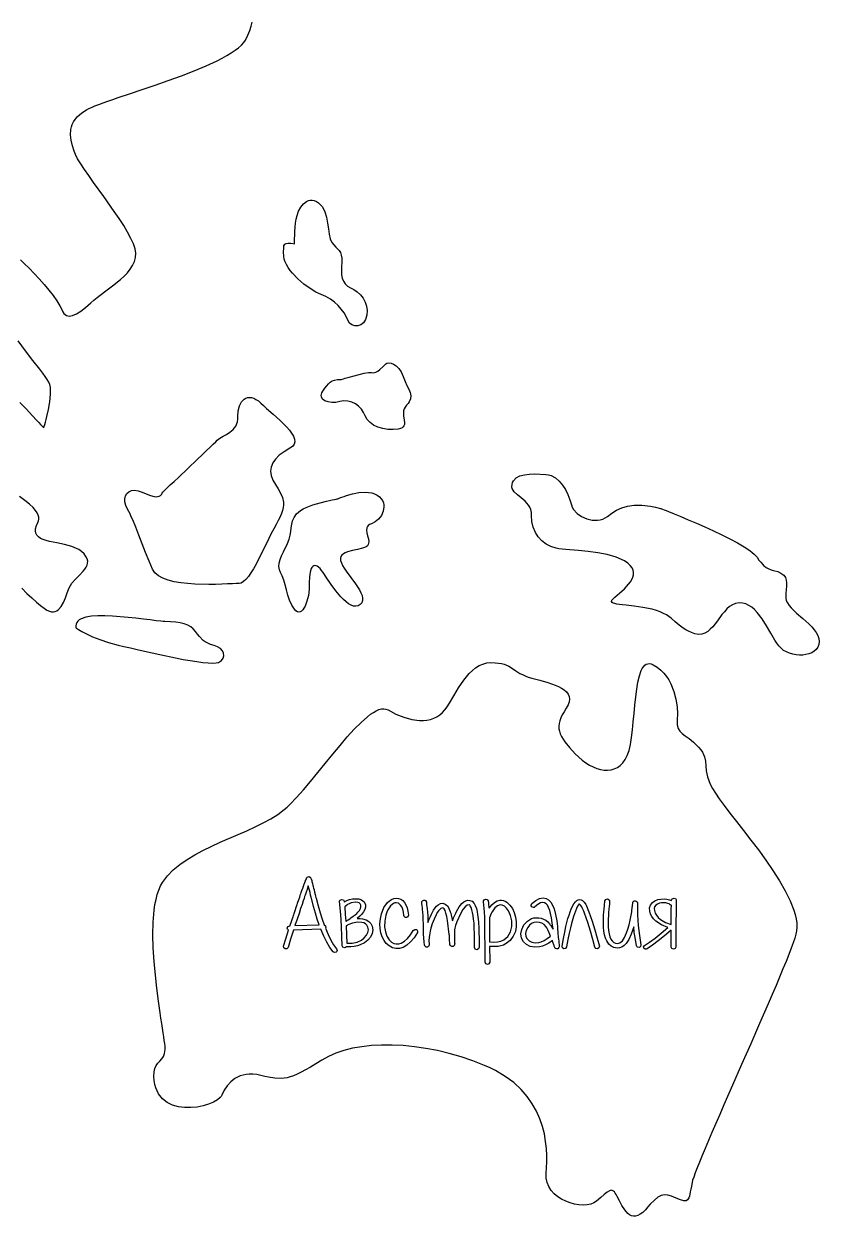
# Model space of a CAD drawing. Header units: millimetres. Extents: x 299 to 601, y 84 to 516.
# Drawn here: x 512.9 to 547.4, y 359.9 to 411.7 of the extents above; entities that cross this region are included whole.
import ezdxf

# ---------------------------------------------------------------- set-up
doc = ezdxf.new("R2010")
doc.units = ezdxf.units.MM
doc.layers.get('0').update_dxf_attribs({"linetype": 'CONTINUOUS', "true_color": 0xffffff})

msp = doc.modelspace()

# ---------------------------------------------------------------- linework, layer by layer
at = {"linetype": 'CONTINUOUS', "true_color": 0xffffff}
for points in [[(512.72, 401.427), (512.902, 401.262), (513.105, 401.067), (513.32, 400.845), (513.54, 400.61), (513.757, 400.365), (513.962, 400.117), (514.15, 399.877), (514.312, 399.647), (514.442, 399.435), (514.535, 399.247), (514.572, 399.167), (514.615, 399.105), (514.72, 399.017), (514.845, 398.987), (514.992, 399.01), (515.162, 399.082), (515.35, 399.202), (515.555, 399.365), (515.78, 399.57), (515.907, 399.682), (516.052, 399.8), (516.38, 400.042), (516.73, 400.3), (517.07, 400.575), (517.227, 400.72), (517.37, 400.87), (517.495, 401.027), (517.597, 401.19), (517.675, 401.36), (517.72, 401.535), (517.732, 401.72), (517.705, 401.91), (517.635, 402.122), (517.525, 402.362), (517.382, 402.632), (517.21, 402.92), (517.015, 403.222), (516.802, 403.537), (516.352, 404.177), (515.905, 404.797), (515.697, 405.09), (515.51, 405.362), (515.345, 405.607), (515.21, 405.825), (515.11, 406.007), (515.052, 406.15), (514.985, 406.392), (514.932, 406.63), (514.905, 406.865), (514.915, 407.095), (514.937, 407.207), (514.975, 407.317), (515.03, 407.427), (515.1, 407.535), (515.192, 407.642), (515.302, 407.747), (515.437, 407.85), (515.595, 407.95), (515.692, 408.002), (515.815, 408.057), (515.96, 408.12), (516.127, 408.185), (516.312, 408.252), (516.515, 408.325), (516.735, 408.402), (516.967, 408.482), (517.47, 408.65), (518.01, 408.832), (518.572, 409.022), (519.147, 409.222), (519.717, 409.43), (520.272, 409.645), (520.795, 409.862), (521.277, 410.085), (521.497, 410.197), (521.7, 410.31), (521.887, 410.422), (522.055, 410.535), (522.202, 410.647), (522.325, 410.757), (522.425, 410.87), (522.5, 410.98), (522.607, 411.192), (522.69, 411.395), (522.75, 411.582), (522.792, 411.757)], [(524.632, 402.122), (524.632, 402.13), (524.632, 402.15), (524.632, 402.23), (524.635, 402.35), (524.642, 402.497), (524.65, 402.667), (524.662, 402.847), (524.68, 403.025), (524.702, 403.195), (524.742, 403.365), (524.81, 403.542), (524.905, 403.715), (525.022, 403.865), (525.16, 403.972), (525.237, 404.007), (525.317, 404.027), (525.402, 404.03), (525.492, 404.012), (525.585, 403.972), (525.68, 403.91), (525.77, 403.827), (525.845, 403.735), (525.955, 403.52), (526.027, 403.28), (526.072, 403.027), (526.105, 402.78), (526.137, 402.55), (526.185, 402.347), (526.257, 402.192), (526.347, 402.077), (526.43, 401.987), (526.575, 401.832), (526.627, 401.747), (526.665, 401.642), (526.685, 401.505), (526.685, 401.327), (526.675, 401.132), (526.672, 400.95), (526.682, 400.785), (526.71, 400.635), (526.757, 400.505), (526.83, 400.39), (526.93, 400.295), (527.065, 400.22), (527.215, 400.142), (527.36, 400.037), (527.495, 399.91), (527.612, 399.765), (527.705, 399.597), (527.767, 399.417), (527.795, 399.225), (527.78, 399.022), (527.72, 398.84), (527.627, 398.702), (527.51, 398.61), (527.38, 398.565), (527.25, 398.562), (527.127, 398.605), (527.022, 398.687), (526.95, 398.815), (526.88, 398.967), (526.785, 399.125), (526.667, 399.285), (526.527, 399.442), (526.37, 399.59), (526.195, 399.722), (526.002, 399.835), (525.797, 399.922), (525.687, 399.967), (525.567, 400.025), (525.307, 400.18), (525.04, 400.377), (524.78, 400.605), (524.547, 400.85), (524.445, 400.975), (524.355, 401.1), (524.28, 401.225), (524.225, 401.347), (524.185, 401.467), (524.17, 401.58), (524.162, 401.777), (524.165, 401.927), (524.177, 402.035), (524.21, 402.107), (524.267, 402.147), (524.352, 402.16), (524.472, 402.15), (524.632, 402.122), (524.632, 402.122), (524.632, 402.122)], [(512.702, 395.237), (512.985, 394.94), (513.232, 394.675), (513.442, 394.455), (513.527, 394.362), (513.602, 394.285), (513.66, 394.222), (513.702, 394.177), (513.73, 394.15), (513.74, 394.14), (513.745, 394.157), (513.76, 394.202), (513.782, 394.277), (513.812, 394.375), (513.845, 394.492), (513.877, 394.627), (513.947, 394.932), (514.005, 395.262), (514.035, 395.59), (514.025, 395.885), (513.997, 396.012), (513.957, 396.122), (513.892, 396.232), (513.802, 396.365), (513.69, 396.515), (513.56, 396.682), (513.262, 397.06), (512.94, 397.472), (512.63, 397.91)], [(526.66, 396.232), (526.672, 396.237), (526.705, 396.247), (526.76, 396.265), (526.83, 396.285), (527.01, 396.34), (527.222, 396.4), (527.447, 396.457), (527.662, 396.505), (527.845, 396.532), (527.917, 396.537), (527.975, 396.532), (528.07, 396.53), (528.165, 396.557), (528.255, 396.602), (528.342, 396.662), (528.492, 396.797), (528.55, 396.862), (528.597, 396.912), (528.652, 396.947), (528.732, 396.96), (528.832, 396.947), (528.942, 396.905), (529.057, 396.83), (529.17, 396.715), (529.272, 396.56), (529.357, 396.36), (529.437, 396.15), (529.52, 395.97), (529.595, 395.807), (529.655, 395.662), (529.685, 395.527), (529.677, 395.395), (529.622, 395.26), (529.572, 395.187), (529.507, 395.115), (529.445, 395.037), (529.402, 394.957), (529.377, 394.877), (529.367, 394.797), (529.372, 394.635), (529.397, 394.482), (529.41, 394.345), (529.407, 394.282), (529.39, 394.225), (529.357, 394.177), (529.307, 394.135), (529.237, 394.102), (529.14, 394.077), (528.915, 394.055), (528.69, 394.062), (528.467, 394.1), (528.26, 394.167), (528.072, 394.255), (527.915, 394.367), (527.79, 394.502), (527.71, 394.652), (527.637, 394.807), (527.54, 394.95), (527.417, 395.075), (527.277, 395.177), (527.12, 395.252), (526.955, 395.297), (526.78, 395.305), (526.602, 395.275), (526.425, 395.24), (526.25, 395.235), (526.092, 395.26), (525.957, 395.31), (525.857, 395.385), (525.802, 395.48), (525.795, 395.535), (525.8, 395.595), (525.825, 395.657), (525.865, 395.725), (525.955, 395.852), (526.035, 395.962), (526.107, 396.052), (526.185, 396.122), (526.27, 396.175), (526.372, 396.21), (526.5, 396.23), (526.66, 396.232), (526.66, 396.232), (526.66, 396.232)], [(518.902, 391.335), (518.927, 391.357), (518.995, 391.422), (519.1, 391.522), (519.237, 391.652), (519.402, 391.807), (519.587, 391.982), (519.995, 392.37), (520.415, 392.767), (520.615, 392.957), (520.8, 393.132), (520.965, 393.29), (521.102, 393.422), (521.21, 393.525), (521.277, 393.592), (521.39, 393.682), (521.527, 393.765), (521.68, 393.85), (521.83, 393.947), (521.97, 394.065), (522.082, 394.212), (522.155, 394.397), (522.175, 394.507), (522.177, 394.63), (522.19, 394.877), (522.242, 395.09), (522.33, 395.262), (522.447, 395.385), (522.52, 395.425), (522.595, 395.45), (522.677, 395.457), (522.767, 395.447), (522.86, 395.417), (522.96, 395.37), (523.062, 395.3), (523.167, 395.207), (523.285, 395.097), (523.417, 394.98), (523.712, 394.722), (524.017, 394.447), (524.16, 394.307), (524.295, 394.167), (524.412, 394.027), (524.51, 393.895), (524.585, 393.765), (524.63, 393.642), (524.642, 393.527), (524.615, 393.422), (524.547, 393.327), (524.435, 393.247), (524.18, 393.097), (523.97, 392.94), (523.805, 392.777), (523.687, 392.607), (523.615, 392.432), (523.592, 392.25), (523.62, 392.06), (523.697, 391.865), (523.807, 391.672), (523.922, 391.487), (524.025, 391.302), (524.107, 391.11), (524.15, 390.902), (524.155, 390.79), (524.145, 390.672), (524.117, 390.545), (524.075, 390.41), (524.012, 390.267), (523.927, 390.112), (523.83, 389.94), (523.73, 389.75), (523.625, 389.542), (523.52, 389.325), (523.3, 388.87), (523.075, 388.422), (522.962, 388.21), (522.852, 388.012), (522.74, 387.835), (522.632, 387.677), (522.525, 387.55), (522.42, 387.452), (522.32, 387.392), (522.222, 387.37), (522.1, 387.367), (521.932, 387.36), (521.72, 387.35), (521.477, 387.34), (521.205, 387.332), (520.915, 387.33), (520.3, 387.342), (519.992, 387.365), (519.692, 387.4), (519.407, 387.45), (519.147, 387.515), (518.915, 387.6), (518.717, 387.707), (518.567, 387.837), (518.465, 387.992), (518.315, 388.345), (518.165, 388.717), (518.017, 389.095), (517.872, 389.467), (517.732, 389.817), (517.602, 390.13), (517.542, 390.27), (517.485, 390.395), (517.432, 390.505), (517.382, 390.597), (517.305, 390.757), (517.267, 390.912), (517.262, 391.052), (517.29, 391.175), (517.347, 391.277), (517.435, 391.357), (517.547, 391.407), (517.682, 391.425), (517.84, 391.4), (518.012, 391.342), (518.19, 391.267), (518.37, 391.197), (518.537, 391.15), (518.615, 391.14), (518.687, 391.145), (518.755, 391.162), (518.812, 391.2), (518.862, 391.255), (518.902, 391.335), (518.902, 391.335), (518.902, 391.335)], [(540.54, 390.632), (540.55, 390.627), (540.582, 390.617), (540.632, 390.597), (540.702, 390.57), (540.787, 390.535), (540.887, 390.495), (541.13, 390.397), (541.42, 390.28), (541.745, 390.142), (542.097, 389.992), (542.465, 389.83), (542.837, 389.66), (543.205, 389.485), (543.557, 389.31), (543.885, 389.132), (544.177, 388.962), (544.422, 388.8), (544.525, 388.722), (544.612, 388.647), (544.682, 388.577), (544.735, 388.51), (544.817, 388.39), (544.895, 388.292), (544.967, 388.21), (545.035, 388.142), (545.162, 388.05), (545.28, 387.992), (545.392, 387.957), (545.51, 387.927), (545.635, 387.887), (545.772, 387.82), (545.892, 387.73), (545.967, 387.63), (546.005, 387.52), (546.015, 387.397), (546.007, 387.26), (545.992, 387.105), (545.98, 386.93), (545.98, 386.735), (546, 386.63), (546.05, 386.525), (546.125, 386.417), (546.22, 386.307), (546.332, 386.195), (546.455, 386.082), (546.722, 385.85), (546.987, 385.612), (547.11, 385.49), (547.217, 385.365), (547.307, 385.237), (547.377, 385.11), (547.42, 384.977), (547.432, 384.845), (547.415, 384.717), (547.37, 384.607), (547.302, 384.51), (547.215, 384.43), (547.107, 384.365), (546.99, 384.315), (546.86, 384.28), (546.72, 384.26), (546.577, 384.255), (546.43, 384.267), (546.285, 384.295), (546.145, 384.337), (546.01, 384.395), (545.887, 384.467), (545.775, 384.555), (545.68, 384.66), (545.592, 384.78), (545.507, 384.915), (545.332, 385.212), (545.147, 385.527), (544.952, 385.835), (544.74, 386.115), (544.625, 386.235), (544.505, 386.34), (544.377, 386.422), (544.242, 386.485), (544.1, 386.52), (543.95, 386.527), (543.802, 386.502), (543.665, 386.447), (543.54, 386.365), (543.425, 386.265), (543.315, 386.147), (543.21, 386.017), (543.01, 385.747), (542.807, 385.49), (542.702, 385.38), (542.59, 385.285), (542.467, 385.215), (542.337, 385.172), (542.195, 385.162), (542.037, 385.19), (541.885, 385.24), (541.75, 385.297), (541.632, 385.36), (541.53, 385.425), (541.347, 385.565), (541.182, 385.712), (541.007, 385.862), (540.907, 385.935), (540.797, 386.005), (540.67, 386.072), (540.525, 386.137), (540.36, 386.197), (540.17, 386.252), (539.767, 386.335), (539.387, 386.39), (539.042, 386.425), (538.892, 386.44), (538.757, 386.455), (538.642, 386.472), (538.547, 386.495), (538.477, 386.52), (538.432, 386.552), (538.415, 386.595), (538.43, 386.645), (538.475, 386.707), (538.557, 386.782), (538.762, 386.955), (538.97, 387.14), (539.152, 387.337), (539.23, 387.437), (539.292, 387.54), (539.337, 387.642), (539.365, 387.747), (539.37, 387.85), (539.35, 387.952), (539.302, 388.055), (539.225, 388.155), (539.115, 388.252), (538.97, 388.35), (538.617, 388.512), (538.225, 388.63), (537.81, 388.71), (537.39, 388.765), (536.98, 388.8), (536.602, 388.83), (536.427, 388.842), (536.267, 388.86), (536.125, 388.88), (535.997, 388.902), (535.772, 388.972), (535.565, 389.08), (535.382, 389.22), (535.225, 389.392), (535.1, 389.592), (535.005, 389.817), (534.95, 390.065), (534.937, 390.332), (534.93, 390.462), (534.902, 390.58), (534.86, 390.687), (534.8, 390.78), (534.652, 390.945), (534.485, 391.087), (534.32, 391.217), (534.182, 391.35), (534.132, 391.42), (534.095, 391.495), (534.08, 391.577), (534.085, 391.667), (534.11, 391.757), (534.15, 391.835), (534.267, 391.957), (534.427, 392.042), (534.622, 392.095), (534.845, 392.122), (535.08, 392.13), (535.56, 392.107), (535.672, 392.09), (535.78, 392.06), (535.972, 391.962), (536.14, 391.822), (536.285, 391.647), (536.41, 391.45), (536.512, 391.235), (536.597, 391.012), (536.665, 390.792), (536.705, 390.687), (536.76, 390.59), (536.91, 390.415), (537.105, 390.275), (537.33, 390.175), (537.567, 390.122), (537.807, 390.117), (537.922, 390.137), (538.032, 390.17), (538.137, 390.22), (538.232, 390.285), (538.42, 390.427), (538.625, 390.552), (538.852, 390.657), (539.11, 390.735), (539.4, 390.777), (539.732, 390.78), (540.11, 390.732), (540.317, 390.69), (540.54, 390.632), (540.54, 390.632), (540.54, 390.632)], [(512.78, 387.162), (513.005, 386.942), (513.22, 386.742), (513.42, 386.565), (513.6, 386.415), (513.752, 386.297), (513.877, 386.217), (513.98, 386.167), (514.075, 386.142), (514.162, 386.14), (514.24, 386.155), (514.312, 386.187), (514.377, 386.235), (514.492, 386.372), (514.59, 386.55), (514.677, 386.755), (514.76, 386.972), (514.845, 387.185), (514.895, 387.285), (514.96, 387.382), (515.117, 387.565), (515.29, 387.737), (515.452, 387.905), (515.522, 387.99), (515.58, 388.075), (515.622, 388.162), (515.645, 388.255), (515.647, 388.347), (515.625, 388.447), (515.572, 388.55), (515.49, 388.66), (515.38, 388.762), (515.255, 388.85), (514.962, 388.98), (514.637, 389.067), (514.302, 389.137), (513.987, 389.2), (513.845, 389.237), (513.715, 389.28), (513.6, 389.332), (513.507, 389.395), (513.437, 389.47), (513.392, 389.56), (513.375, 389.655), (513.375, 389.74), (513.417, 389.89), (513.48, 390.027), (513.505, 390.1), (513.52, 390.172), (513.52, 390.252), (513.5, 390.34), (513.455, 390.437), (513.38, 390.547), (513.27, 390.672), (513.117, 390.812), (512.922, 390.97), (512.677, 391.15)], [(526.5, 391.045), (526.512, 391.05), (526.55, 391.067), (526.61, 391.092), (526.69, 391.122), (526.785, 391.157), (526.895, 391.195), (527.147, 391.265), (527.427, 391.317), (527.715, 391.337), (527.855, 391.33), (527.987, 391.307), (528.112, 391.267), (528.227, 391.207), (528.325, 391.135), (528.402, 391.055), (528.457, 390.97), (528.497, 390.88), (528.517, 390.787), (528.522, 390.695), (528.49, 390.507), (528.41, 390.33), (528.29, 390.172), (528.142, 390.047), (527.975, 389.962), (527.897, 389.93), (527.84, 389.89), (527.8, 389.845), (527.775, 389.795), (527.757, 389.685), (527.775, 389.565), (527.81, 389.435), (527.842, 389.307), (527.857, 389.18), (527.837, 389.062), (527.802, 389.012), (527.747, 388.97), (527.672, 388.935), (527.585, 388.902), (527.375, 388.852), (527.15, 388.805), (526.935, 388.745), (526.84, 388.707), (526.76, 388.662), (526.695, 388.607), (526.65, 388.542), (526.63, 388.465), (526.637, 388.372), (526.67, 388.267), (526.725, 388.155), (526.797, 388.032), (526.885, 387.905), (527.08, 387.637), (527.28, 387.362), (527.455, 387.095), (527.52, 386.97), (527.567, 386.847), (527.592, 386.735), (527.59, 386.63), (527.557, 386.537), (527.49, 386.457), (527.4, 386.402), (527.302, 386.382), (527.202, 386.39), (527.095, 386.427), (526.985, 386.49), (526.875, 386.572), (526.762, 386.672), (526.65, 386.787), (526.427, 387.047), (526.22, 387.327), (526.032, 387.6), (525.877, 387.842), (525.81, 387.94), (525.745, 388.02), (525.682, 388.077), (525.625, 388.12), (525.57, 388.145), (525.52, 388.15), (525.472, 388.14), (525.43, 388.115), (525.392, 388.072), (525.36, 388.017), (525.31, 387.862), (525.282, 387.657), (525.277, 387.402), (525.27, 387.122), (525.235, 386.85), (525.175, 386.597), (525.092, 386.385), (525.045, 386.3), (524.995, 386.227), (524.94, 386.175), (524.882, 386.142), (524.822, 386.13), (524.76, 386.142), (524.697, 386.182), (524.632, 386.25), (524.515, 386.432), (524.422, 386.64), (524.345, 386.862), (524.28, 387.09), (524.222, 387.312), (524.165, 387.52), (524.102, 387.7), (524.032, 387.842), (523.975, 387.967), (523.955, 388.105), (523.97, 388.252), (524.01, 388.407), (524.07, 388.57), (524.15, 388.742), (524.332, 389.11), (524.407, 389.295), (524.452, 389.467), (524.475, 389.632), (524.492, 389.79), (524.515, 389.942), (524.552, 390.095), (524.617, 390.245), (524.725, 390.4), (524.802, 390.475), (524.9, 390.547), (525.017, 390.612), (525.147, 390.675), (525.437, 390.787), (525.742, 390.877), (526.03, 390.95), (526.157, 390.98), (526.27, 391.002), (526.365, 391.02), (526.437, 391.035), (526.485, 391.042), (526.5, 391.045), (526.5, 391.045), (526.5, 391.045)], [(515.135, 385.445), (515.165, 385.425), (515.252, 385.367), (515.397, 385.282), (515.6, 385.177), (515.857, 385.057), (516.175, 384.932), (516.547, 384.81), (516.977, 384.695), (517.222, 384.637), (517.5, 384.572), (517.8, 384.502), (518.117, 384.43), (518.787, 384.28), (519.465, 384.14), (519.79, 384.075), (520.102, 384.02), (520.392, 383.975), (520.657, 383.94), (520.887, 383.917), (521.082, 383.91), (521.232, 383.917), (521.335, 383.945), (521.46, 384.027), (521.535, 384.127), (521.565, 384.235), (521.552, 384.345), (521.5, 384.45), (521.412, 384.547), (521.29, 384.625), (521.14, 384.682), (520.99, 384.727), (520.862, 384.777), (520.755, 384.835), (520.662, 384.9), (520.5, 385.062), (520.42, 385.165), (520.332, 385.282), (520.235, 385.397), (520.122, 385.49), (519.992, 385.565), (519.84, 385.622), (519.667, 385.665), (519.472, 385.695), (519.247, 385.712), (518.995, 385.72), (518.92, 385.722), (518.832, 385.73), (518.617, 385.752), (518.357, 385.785), (518.065, 385.822), (517.745, 385.86), (517.41, 385.9), (516.727, 385.957), (516.397, 385.972), (516.087, 385.97), (515.805, 385.95), (515.56, 385.907), (515.362, 385.837), (515.282, 385.792), (515.217, 385.74), (515.17, 385.68), (515.14, 385.61), (515.127, 385.532), (515.135, 385.445), (515.135, 385.445), (515.135, 385.445)], [(518.532, 366.157), (518.565, 366.307), (518.622, 366.427), (518.7, 366.527), (518.782, 366.62), (518.865, 366.715), (518.937, 366.825), (518.99, 366.957), (519.015, 367.127), (519.015, 367.187), (519.007, 367.275), (518.992, 367.385), (518.975, 367.52), (518.952, 367.675), (518.927, 367.85), (518.897, 368.045), (518.865, 368.255), (518.83, 368.48), (518.795, 368.72), (518.722, 369.232), (518.652, 369.785), (518.587, 370.36), (518.535, 370.947), (518.497, 371.535), (518.482, 372.11), (518.495, 372.662), (518.537, 373.177), (518.57, 373.42), (518.615, 373.645), (518.67, 373.857), (518.735, 374.052), (518.81, 374.23), (518.9, 374.387), (519.112, 374.67), (519.362, 374.927), (519.647, 375.165), (519.962, 375.382), (520.3, 375.587), (520.657, 375.777), (521.41, 376.132), (522.18, 376.465), (522.557, 376.63), (522.925, 376.797), (523.275, 376.97), (523.605, 377.152), (523.907, 377.342), (524.18, 377.547), (524.31, 377.66), (524.445, 377.787), (524.727, 378.08), (525.025, 378.412), (525.332, 378.775), (525.65, 379.157), (525.97, 379.552), (526.292, 379.95), (526.612, 380.335), (526.927, 380.702), (527.232, 381.04), (527.525, 381.337), (527.805, 381.585), (527.935, 381.687), (528.062, 381.772), (528.185, 381.842), (528.3, 381.892), (528.41, 381.922), (528.512, 381.93), (528.607, 381.917), (528.697, 381.88), (529.04, 381.7), (529.387, 381.56), (529.735, 381.465), (530.07, 381.422), (530.232, 381.422), (530.387, 381.437), (530.54, 381.467), (530.682, 381.515), (530.817, 381.577), (530.942, 381.66), (531.06, 381.76), (531.165, 381.88), (531.262, 382.017), (531.362, 382.167), (531.56, 382.492), (531.765, 382.832), (531.987, 383.165), (532.23, 383.465), (532.362, 383.595), (532.505, 383.71), (532.655, 383.802), (532.815, 383.872), (532.987, 383.917), (533.17, 383.932), (533.347, 383.927), (533.5, 383.912), (533.635, 383.89), (533.75, 383.86), (533.94, 383.782), (534.102, 383.685), (534.257, 383.577), (534.432, 383.465), (534.535, 383.41), (534.652, 383.357), (534.787, 383.307), (534.945, 383.262), (535.29, 383.172), (535.637, 383.075), (535.96, 382.96), (536.107, 382.895), (536.24, 382.822), (536.355, 382.745), (536.45, 382.66), (536.522, 382.565), (536.57, 382.462), (536.59, 382.352), (536.575, 382.23), (536.53, 382.095), (536.445, 381.95), (536.35, 381.802), (536.27, 381.665), (536.21, 381.535), (536.165, 381.41), (536.137, 381.29), (536.125, 381.175), (536.127, 381.06), (536.147, 380.95), (536.182, 380.837), (536.232, 380.725), (536.375, 380.495), (536.577, 380.245), (536.835, 379.967), (537.132, 379.697), (537.29, 379.585), (537.447, 379.485), (537.61, 379.405), (537.77, 379.34), (537.93, 379.292), (538.087, 379.267), (538.24, 379.262), (538.387, 379.277), (538.53, 379.317), (538.665, 379.38), (538.79, 379.47), (538.902, 379.585), (539.005, 379.727), (539.095, 379.897), (539.17, 380.11), (539.23, 380.372), (539.28, 380.675), (539.32, 381.007), (539.355, 381.357), (539.39, 381.72), (539.425, 382.085), (539.46, 382.44), (539.505, 382.777), (539.557, 383.087), (539.622, 383.36), (539.702, 383.587), (539.747, 383.68), (539.8, 383.757), (539.855, 383.82), (539.917, 383.862), (539.985, 383.887), (540.057, 383.895), (540.137, 383.877), (540.225, 383.84), (540.397, 383.732), (540.55, 383.612), (540.685, 383.477), (540.802, 383.332), (540.902, 383.18), (540.99, 383.017), (541.122, 382.685), (541.21, 382.345), (541.255, 382.015), (541.27, 381.71), (541.262, 381.442), (541.26, 381.33), (541.265, 381.232), (541.302, 381.077), (541.377, 380.957), (541.482, 380.855), (541.617, 380.752), (541.782, 380.632), (541.972, 380.477), (542.075, 380.38), (542.185, 380.267), (542.285, 380.15), (542.357, 380.042), (542.412, 379.94), (542.45, 379.842), (542.487, 379.652), (542.502, 379.455), (542.522, 379.232), (542.545, 379.107), (542.58, 378.97), (542.632, 378.817), (542.702, 378.652), (542.8, 378.465), (542.922, 378.26), (543.087, 378.017), (543.302, 377.73), (543.557, 377.4), (543.842, 377.037), (544.15, 376.642), (544.47, 376.227), (544.795, 375.795), (545.115, 375.35), (545.422, 374.902), (545.705, 374.455), (545.955, 374.015), (546.167, 373.587), (546.327, 373.18), (546.387, 372.985), (546.43, 372.795), (546.457, 372.615), (546.467, 372.445), (546.455, 372.282), (546.425, 372.13), (546.375, 371.962), (546.305, 371.76), (546.215, 371.522), (546.112, 371.252), (545.992, 370.952), (545.86, 370.625), (545.715, 370.275), (545.557, 369.902), (545.39, 369.512), (545.215, 369.105), (544.845, 368.252), (544.457, 367.365), (544.062, 366.467), (543.67, 365.577), (543.292, 364.715), (543.112, 364.302), (542.94, 363.905), (542.775, 363.525), (542.62, 363.165), (542.477, 362.827), (542.347, 362.517), (542.23, 362.235), (542.13, 361.985), (542.045, 361.765), (541.98, 361.585), (541.932, 361.442), (541.907, 361.34), (541.88, 361.19), (541.855, 361.055), (541.832, 360.94), (541.812, 360.84), (541.792, 360.755), (541.77, 360.687), (541.717, 360.59), (541.647, 360.547), (541.545, 360.55), (541.405, 360.592), (541.217, 360.672), (541.02, 360.752), (540.852, 360.8), (540.705, 360.812), (540.565, 360.782), (540.425, 360.707), (540.27, 360.582), (540.092, 360.402), (539.992, 360.292), (539.88, 360.165), (539.765, 360.047), (539.657, 359.965), (539.555, 359.91), (539.457, 359.885), (539.367, 359.885), (539.28, 359.905), (539.197, 359.945), (539.122, 360.002), (538.982, 360.157), (538.857, 360.345), (538.75, 360.547), (538.657, 360.74), (538.615, 360.822), (538.575, 360.89), (538.535, 360.94), (538.495, 360.977), (538.412, 361.01), (538.32, 360.992), (538.215, 360.93), (538.09, 360.827), (537.94, 360.695), (537.757, 360.532), (537.645, 360.457), (537.507, 360.405), (537.347, 360.375), (537.175, 360.365), (536.992, 360.375), (536.802, 360.407), (536.61, 360.46), (536.42, 360.53), (536.24, 360.62), (536.07, 360.73), (535.917, 360.857), (535.787, 361.002), (535.682, 361.167), (535.607, 361.347), (535.567, 361.542), (535.567, 361.755), (535.587, 361.99), (535.597, 362.247), (535.597, 362.527), (535.58, 362.822), (535.547, 363.132), (535.49, 363.455), (535.407, 363.782), (535.295, 364.112), (535.147, 364.442), (534.965, 364.767), (534.742, 365.085), (534.477, 365.392), (534.162, 365.685), (533.795, 365.957), (533.375, 366.21), (533.142, 366.325), (532.895, 366.435), (532.382, 366.635), (531.87, 366.807), (531.357, 366.955), (530.845, 367.077), (530.34, 367.175), (529.842, 367.247), (529.355, 367.295), (528.88, 367.32), (528.42, 367.32), (527.977, 367.295), (527.555, 367.247), (527.152, 367.177), (526.777, 367.082), (526.427, 366.967), (526.107, 366.827), (525.817, 366.665), (525.56, 366.502), (525.327, 366.362), (525.117, 366.24), (524.927, 366.14), (524.755, 366.055), (524.595, 365.987), (524.447, 365.935), (524.31, 365.9), (524.047, 365.865), (523.785, 365.875), (523.497, 365.922), (523.337, 365.957), (523.165, 365.997), (522.99, 366.032), (522.825, 366.05), (522.67, 366.052), (522.527, 366.042), (522.267, 365.98), (522.047, 365.872), (521.86, 365.727), (521.707, 365.552), (521.58, 365.355), (521.482, 365.145), (521.452, 365.09), (521.41, 365.037), (521.282, 364.932), (521.11, 364.835), (520.902, 364.747), (520.662, 364.677), (520.405, 364.627), (520.135, 364.602), (519.86, 364.605), (519.59, 364.64), (519.332, 364.712), (519.097, 364.825), (518.892, 364.985), (518.725, 365.192), (518.602, 365.455), (518.562, 365.607), (518.535, 365.775), (518.525, 365.957), (518.532, 366.157), (518.532, 366.157), (518.532, 366.157)], [(524.587, 372.315), (524.457, 371.912), (524.355, 371.562), (524.305, 371.502), (524.23, 371.495), (524.172, 371.54), (524.16, 371.617), (524.257, 371.937), (524.377, 372.305), (524.335, 372.352), (524.315, 372.397), (524.342, 372.465), (524.38, 372.49), (524.44, 372.5), (524.447, 372.52), (524.465, 372.572), (524.49, 372.645), (524.517, 372.73), (524.545, 372.815), (524.57, 372.887), (524.587, 372.94), (524.595, 372.96), (524.602, 372.982), (524.62, 373.037), (524.647, 373.117), (524.68, 373.21), (524.71, 373.302), (524.737, 373.382), (524.755, 373.437), (524.762, 373.46), (524.767, 373.477), (524.785, 373.527), (524.807, 373.595), (524.835, 373.672), (524.86, 373.75), (524.882, 373.817), (524.9, 373.867), (524.905, 373.885), (524.925, 373.95), (524.955, 374.035), (524.992, 374.14), (525.04, 374.267), (525.042, 374.277), (525.052, 374.302), (525.08, 374.377), (525.107, 374.452), (525.117, 374.477), (525.12, 374.487), (525.15, 374.56), (525.16, 374.577), (525.167, 374.59), (525.19, 374.612), (525.225, 374.632), (525.267, 374.637), (525.332, 374.6), (525.335, 374.59), (525.35, 374.567), (525.357, 374.54), (525.38, 374.465), (525.382, 374.455), (525.39, 374.427), (525.412, 374.342), (525.432, 374.257), (525.44, 374.23), (525.442, 374.22), (525.447, 374.197), (525.462, 374.14), (525.482, 374.055), (525.507, 373.96), (525.532, 373.865), (525.552, 373.782), (525.567, 373.722), (525.572, 373.7), (525.662, 373.365), (525.75, 373.062), (525.835, 372.787), (525.92, 372.542), (525.977, 372.502), (525.995, 372.447), (525.977, 372.392), (526.095, 372.115), (526.215, 371.875), (526.335, 371.667), (526.46, 371.497), (526.482, 371.425), (526.472, 371.39), (526.447, 371.36), (526.375, 371.337), (526.307, 371.372), (526.172, 371.557), (526.037, 371.782), (525.907, 372.045), (525.78, 372.35), (524.587, 372.315), (524.587, 372.315), (524.587, 372.315)], [(524.652, 372.512), (525.705, 372.547), (525.625, 372.79), (525.545, 373.055), (525.462, 373.34), (525.38, 373.647), (525.372, 373.672), (525.357, 373.74), (525.332, 373.832), (525.307, 373.94), (525.28, 374.047), (525.255, 374.14), (525.24, 374.207), (525.232, 374.232), (525.18, 374.08), (525.14, 373.962), (525.11, 373.875), (525.09, 373.825), (525.075, 373.775), (525.047, 373.692), (525.01, 373.577), (524.962, 373.43), (524.9, 373.25), (524.83, 373.035), (524.747, 372.79), (524.652, 372.512), (524.652, 372.512), (524.652, 372.512)], [(527.355, 372.817), (527.49, 372.815), (527.595, 372.8), (527.742, 372.76), (527.86, 372.692), (527.95, 372.602), (528.012, 372.487), (528.042, 372.322), (528.015, 372.162), (527.937, 372.01), (527.822, 371.87), (527.672, 371.765), (527.482, 371.667), (527.367, 371.627), (527.232, 371.6), (527.075, 371.587), (526.897, 371.587), (526.89, 371.587), (526.855, 371.555), (526.802, 371.545), (526.727, 371.57), (526.705, 371.622), (526.697, 372.025), (526.677, 372.482), (526.642, 372.992), (526.592, 373.557), (526.595, 373.585), (526.612, 373.612), (526.682, 373.645), (526.76, 373.622), (526.795, 373.57), (526.795, 373.552), (526.795, 373.532), (526.807, 373.54), (526.902, 373.592), (527.022, 373.637), (527.155, 373.667), (527.285, 373.677), (527.422, 373.67), (527.552, 373.63), (527.66, 373.545), (527.695, 373.485), (527.715, 373.415), (527.717, 373.312), (527.692, 373.207), (527.637, 373.102), (527.552, 372.995), (527.472, 372.917), (527.355, 372.817), (527.355, 372.817), (527.355, 372.817)], [(526.997, 372.767), (527.057, 372.815), (527.072, 372.827), (527.087, 372.84), (527.187, 372.912), (527.27, 372.977), (527.34, 373.035), (527.392, 373.085), (527.457, 373.165), (527.497, 373.245), (527.517, 373.32), (527.512, 373.395), (527.492, 373.452), (527.447, 373.495), (527.38, 373.517), (527.29, 373.525), (527.092, 373.49), (527.005, 373.457), (526.937, 373.42), (526.902, 373.392), (526.815, 373.322), (526.842, 372.997), (526.862, 372.697), (526.872, 372.702), (526.885, 372.705), (526.892, 372.71), (526.907, 372.72), (526.92, 372.727), (526.94, 372.74), (526.97, 372.752), (526.985, 372.76), (526.997, 372.767), (526.997, 372.767), (526.997, 372.767)], [(529.39, 372.947), (529.37, 373.095), (529.335, 373.225), (529.292, 373.327), (529.245, 373.4), (529.147, 373.48), (529.055, 373.502), (528.995, 373.492), (528.935, 373.465), (528.872, 373.42), (528.807, 373.36), (528.692, 373.192), (528.645, 373.087), (528.605, 372.965), (528.552, 372.702), (528.547, 372.457), (528.582, 372.237), (528.65, 372.047), (528.742, 371.895), (528.855, 371.785), (528.952, 371.732), (529.055, 371.71), (529.16, 371.712), (529.272, 371.747), (529.41, 371.825), (529.542, 371.942), (529.672, 372.1), (529.797, 372.297), (529.857, 372.342), (529.932, 372.335), (529.965, 372.31), (529.98, 372.275), (529.975, 372.202), (529.83, 371.977), (529.677, 371.797), (529.517, 371.657), (529.35, 371.562), (529.19, 371.512), (529.035, 371.507), (528.885, 371.545), (528.742, 371.625), (528.622, 371.732), (528.525, 371.862), (528.445, 372.015), (528.387, 372.19), (528.352, 372.387), (528.345, 372.59), (528.365, 372.8), (528.412, 373.015), (528.522, 373.29), (528.672, 373.505), (528.76, 373.587), (528.85, 373.647), (528.945, 373.685), (529.045, 373.7), (529.152, 373.692), (529.247, 373.66), (529.335, 373.6), (529.41, 373.512), (529.475, 373.405), (529.525, 373.277), (529.562, 373.13), (529.587, 372.965), (529.562, 372.89), (529.497, 372.857), (529.457, 372.86), (529.422, 372.877), (529.397, 372.907), (529.39, 372.947), (529.39, 372.947), (529.39, 372.947)], [(530.365, 373.527), (530.375, 373.415), (530.392, 373.247), (530.41, 373.077), (530.422, 372.952), (530.425, 372.917), (530.425, 372.855), (530.425, 372.765), (530.425, 372.645), (530.487, 372.792), (530.54, 372.91), (530.58, 373), (530.612, 373.062), (530.677, 373.18), (530.742, 373.277), (530.81, 373.357), (530.877, 373.415), (530.98, 373.465), (531.08, 373.477), (531.182, 373.442), (531.277, 373.37), (531.345, 373.267), (531.402, 373.11), (531.42, 373.045), (531.44, 372.96), (531.465, 372.85), (531.492, 372.72), (531.545, 372.847), (531.595, 372.955), (531.637, 373.045), (531.675, 373.115), (531.792, 373.317), (531.91, 373.467), (531.995, 373.54), (532.08, 373.585), (532.165, 373.607), (532.25, 373.605), (532.35, 373.565), (532.435, 373.472), (532.49, 373.375), (532.535, 373.245), (532.567, 373.12), (532.592, 372.975), (532.615, 372.81), (532.63, 372.627), (532.642, 372.42), (532.65, 372.187), (532.652, 371.97), (532.652, 371.807), (532.652, 371.677), (532.655, 371.565), (532.625, 371.492), (532.557, 371.462), (532.487, 371.49), (532.457, 371.557), (532.455, 371.667), (532.455, 371.795), (532.455, 371.957), (532.452, 372.172), (532.447, 372.402), (532.435, 372.615), (532.417, 372.79), (532.397, 372.945), (532.372, 373.08), (532.345, 373.192), (532.31, 373.29), (532.272, 373.36), (532.247, 373.395), (532.242, 373.4), (532.235, 373.407), (532.225, 373.415), (532.142, 373.397), (532.052, 373.325), (531.952, 373.202), (531.845, 373.025), (531.687, 372.675), (531.63, 372.515), (531.6, 372.4), (531.592, 372.322), (531.585, 372.212), (531.582, 372.075), (531.58, 371.91), (531.58, 371.89), (531.582, 371.85), (531.585, 371.837), (531.587, 371.81), (531.59, 371.78), (531.592, 371.767), (531.595, 371.725), (531.592, 371.695), (531.58, 371.652), (531.535, 371.607), (531.472, 371.6), (531.437, 371.612), (531.407, 371.64), (531.39, 371.665), (531.387, 371.677), (531.382, 371.69), (531.382, 371.7), (531.382, 371.71), (531.382, 371.72), (531.377, 371.767), (531.372, 371.827), (531.367, 371.905), (531.367, 371.997), (531.365, 372.05), (531.362, 372.085), (531.36, 372.117), (531.287, 372.727), (531.252, 372.907), (531.215, 373.055), (531.175, 373.167), (531.137, 373.23), (531.097, 373.262), (531.062, 373.277), (530.995, 373.252), (530.945, 373.21), (530.892, 373.15), (530.84, 373.072), (530.787, 372.972), (530.702, 372.787), (530.622, 372.582), (530.56, 372.397), (530.525, 372.267), (530.497, 372.087), (530.477, 371.87), (530.477, 371.827), (530.482, 371.737), (530.485, 371.7), (530.487, 371.682), (530.487, 371.677), (530.487, 371.67), (530.487, 371.66), (530.477, 371.635), (530.452, 371.595), (530.41, 371.575), (530.355, 371.575), (530.31, 371.61), (530.302, 371.625), (530.292, 371.64), (530.29, 371.65), (530.287, 371.66), (530.267, 371.797), (530.252, 371.962), (530.24, 372.157), (530.235, 372.38), (530.232, 372.592), (530.23, 372.757), (530.227, 372.872), (530.225, 372.942), (530.212, 373.067), (530.197, 373.235), (530.195, 373.247), (530.192, 373.277), (530.182, 373.372), (530.172, 373.467), (530.17, 373.497), (530.167, 373.51), (530.172, 373.552), (530.192, 373.585), (530.257, 373.617), (530.295, 373.615), (530.33, 373.595), (530.365, 373.527), (530.365, 373.527), (530.365, 373.527)], [(533.107, 371.605), (533.112, 371.39), (533.115, 371.205), (533.115, 371.045), (533.115, 370.915), (533.085, 370.85), (533.052, 370.83), (533.015, 370.822), (532.945, 370.852), (532.917, 370.925), (532.92, 371.055), (532.92, 371.207), (532.917, 371.387), (532.915, 371.59), (532.912, 371.79), (532.91, 371.962), (532.91, 372.102), (532.91, 372.212), (532.91, 372.447), (532.91, 372.662), (532.907, 372.877), (532.892, 373.107), (532.85, 373.545), (532.852, 373.587), (532.87, 373.622), (532.937, 373.662), (533.01, 373.642), (533.05, 373.58), (533.052, 373.567), (533.057, 373.53), (533.07, 373.42), (533.085, 373.31), (533.087, 373.275), (533.09, 373.26), (533.21, 373.405), (533.325, 373.512), (533.44, 373.58), (533.55, 373.61), (533.632, 373.612), (533.712, 373.6), (533.787, 373.57), (533.862, 373.525), (533.995, 373.402), (534.105, 373.247), (534.185, 373.072), (534.24, 372.875), (534.267, 372.665), (534.267, 372.455), (534.23, 372.245), (534.142, 372.042), (534.005, 371.865), (533.825, 371.725), (533.717, 371.665), (533.602, 371.625), (533.487, 371.605), (533.377, 371.597), (533.26, 371.602), (533.107, 371.605), (533.107, 371.605), (533.107, 371.605)], [(534.952, 373.467), (535.122, 373.602), (535.282, 373.682), (535.432, 373.712), (535.572, 373.687), (535.677, 373.627), (535.767, 373.532), (535.847, 373.402), (535.912, 373.24), (535.977, 372.99), (536.027, 372.712), (536.045, 372.58), (536.057, 372.465), (536.067, 372.352), (536.075, 372.225), (536.082, 372.115), (536.09, 372.06), (536.092, 372.042), (536.097, 371.997), (536.107, 371.925), (536.12, 371.825), (536.127, 371.747), (536.132, 371.69), (536.137, 371.63), (536.137, 371.592), (536.127, 371.562), (536.075, 371.505), (536.017, 371.492), (535.965, 371.517), (535.94, 371.552), (535.92, 371.617), (535.917, 371.627), (535.912, 371.647), (535.907, 371.667), (535.905, 371.677), (535.887, 371.72), (535.88, 371.742), (535.865, 371.79), (535.847, 371.835), (535.84, 371.857), (535.685, 371.752), (535.542, 371.672), (535.407, 371.615), (535.285, 371.582), (535.072, 371.565), (534.88, 371.6), (534.715, 371.685), (534.587, 371.807), (534.5, 371.962), (534.472, 372.147), (534.507, 372.342), (534.6, 372.535), (534.752, 372.702), (534.937, 372.81), (535.04, 372.84), (535.145, 372.852), (535.25, 372.847), (535.355, 372.827), (535.457, 372.792), (535.552, 372.74), (535.637, 372.672), (535.715, 372.59), (535.735, 372.562), (535.767, 372.512), (535.812, 372.442), (535.87, 372.352), (535.837, 372.622), (535.8, 372.847), (535.762, 373.03), (535.722, 373.17), (535.675, 373.295), (535.622, 373.392), (535.565, 373.46), (535.502, 373.502), (535.417, 373.515), (535.32, 373.49), (535.207, 373.425), (535.082, 373.322), (535.05, 373.3), (535.012, 373.295), (534.945, 373.33), (534.922, 373.362), (534.917, 373.4), (534.952, 373.467), (534.952, 373.467), (534.952, 373.467)], [(536.45, 371.582), (536.412, 371.52), (536.337, 371.502), (536.275, 371.545), (536.26, 371.617), (536.32, 371.945), (536.377, 372.227), (536.427, 372.462), (536.472, 372.65), (536.517, 372.815), (536.562, 372.965), (536.607, 373.1), (536.652, 373.217), (536.712, 373.347), (536.775, 373.455), (536.837, 373.537), (536.9, 373.595), (536.962, 373.63), (537.027, 373.64), (537.09, 373.627), (537.152, 373.592), (537.225, 373.522), (537.29, 373.42), (537.317, 373.367), (537.347, 373.297), (537.382, 373.212), (537.422, 373.11), (537.562, 372.707), (537.687, 372.325), (537.792, 371.96), (537.88, 371.617), (537.865, 371.545), (537.805, 371.5), (537.727, 371.512), (537.685, 371.575), (537.602, 371.907), (537.5, 372.265), (537.38, 372.642), (537.237, 373.042), (537.2, 373.135), (537.167, 373.215), (537.14, 373.277), (537.117, 373.325), (537.067, 373.397), (537.005, 373.455), (536.972, 373.412), (536.932, 373.347), (536.887, 373.255), (536.837, 373.14), (536.752, 372.9), (536.665, 372.602), (536.62, 372.417), (536.57, 372.185), (536.512, 371.907), (536.45, 371.582), (536.45, 371.582), (536.45, 371.582)], [(538.327, 373.562), (538.32, 373.49), (538.315, 373.43), (538.307, 373.355), (538.295, 373.207), (538.282, 373.085), (538.275, 372.955), (538.265, 372.777), (538.262, 372.597), (538.27, 372.452), (538.285, 372.29), (538.307, 372.147), (538.34, 372.025), (538.382, 371.922), (538.44, 371.84), (538.505, 371.78), (538.58, 371.742), (538.667, 371.73), (538.775, 371.76), (538.882, 371.85), (538.98, 371.997), (539.067, 372.197), (539.125, 372.357), (539.175, 372.54), (539.22, 372.742), (539.26, 372.965), (539.285, 373.112), (539.312, 373.317), (539.315, 373.337), (539.322, 373.385), (539.327, 373.43), (539.33, 373.45), (539.332, 373.49), (539.335, 373.505), (539.337, 373.515), (539.34, 373.525), (539.342, 373.532), (539.355, 373.55), (539.395, 373.577), (539.44, 373.585), (539.485, 373.57), (539.517, 373.54), (539.535, 373.51), (539.535, 373.497), (539.535, 373.492), (539.535, 373.485), (539.545, 372.98), (539.572, 372.512), (539.62, 372.075), (539.687, 371.672), (539.672, 371.6), (539.647, 371.572), (539.61, 371.56), (539.532, 371.575), (539.505, 371.602), (539.492, 371.64), (539.46, 371.802), (539.43, 371.995), (539.4, 372.212), (539.372, 372.46), (539.335, 372.34), (539.305, 372.245), (539.282, 372.177), (539.265, 372.135), (539.157, 371.9), (539.04, 371.725), (538.955, 371.637), (538.862, 371.577), (538.762, 371.542), (538.657, 371.532), (538.517, 371.555), (538.392, 371.612), (538.287, 371.707), (538.202, 371.84), (538.15, 371.96), (538.11, 372.1), (538.08, 372.262), (538.065, 372.442), (538.057, 372.59), (538.06, 372.777), (538.067, 372.962), (538.077, 373.1), (538.087, 373.227), (538.1, 373.38), (538.107, 373.455), (538.112, 373.512), (538.117, 373.555), (538.12, 373.58), (538.157, 373.647), (538.23, 373.67), (538.3, 373.632), (538.322, 373.6), (538.327, 373.562), (538.327, 373.562), (538.327, 373.562)], [(540.86, 372.422), (540.575, 372.545), (540.337, 372.705), (540.24, 372.797), (540.165, 372.9), (540.107, 373.012), (540.072, 373.132), (540.062, 373.275), (540.102, 373.4), (540.185, 373.505), (540.297, 373.585), (540.42, 373.635), (540.557, 373.662), (540.695, 373.67), (540.817, 373.652), (540.93, 373.625), (541.015, 373.592), (541.02, 373.592), (541.02, 373.605), (541.02, 373.617), (541.05, 373.675), (541.085, 373.692), (541.127, 373.695), (541.2, 373.665), (541.222, 373.61), (541.22, 373.54), (541.217, 373.44), (541.215, 373.312), (541.212, 373.155), (541.212, 372.97), (541.21, 372.752), (541.21, 372.507), (541.21, 372.232), (541.21, 372.175), (541.207, 372.1), (541.205, 372.007), (541.2, 371.897), (541.197, 371.792), (541.197, 371.705), (541.2, 371.57), (541.175, 371.512), (541.142, 371.492), (541.102, 371.485), (541.027, 371.507), (540.997, 371.565), (540.995, 371.705), (540.997, 371.902), (541.002, 372.01), (541.005, 372.102), (541.007, 372.175), (541.007, 372.232), (541.007, 372.245), (541.007, 372.27), (541.007, 372.292), (541.007, 372.305), (540.712, 372.06), (540.44, 371.845), (540.19, 371.66), (539.962, 371.505), (539.917, 371.487), (539.872, 371.49), (539.81, 371.53), (539.8, 371.587), (539.837, 371.64), (540.057, 371.787), (540.302, 371.967), (540.57, 372.18), (540.86, 372.422), (540.86, 372.422), (540.86, 372.422)], [(541.002, 372.555), (541.002, 372.8), (541.002, 373.02), (541.007, 373.215), (541.012, 373.385), (541.005, 373.39), (540.99, 373.4), (540.972, 373.41), (540.965, 373.415), (540.912, 373.45), (540.855, 373.472), (540.767, 373.492), (540.682, 373.502), (540.585, 373.497), (540.49, 373.477), (540.405, 373.442), (540.33, 373.39), (540.282, 373.327), (540.265, 373.25), (540.272, 373.162), (540.305, 373.055), (540.36, 372.955), (540.435, 372.862), (540.532, 372.78), (540.757, 372.642), (541.002, 372.555), (541.002, 372.555), (541.002, 372.555)], [(533.107, 371.807), (533.3, 371.795), (533.46, 371.8), (533.597, 371.83), (533.727, 371.887), (533.9, 372.04), (534.015, 372.242), (534.072, 372.475), (534.072, 372.712), (534.025, 372.942), (533.932, 373.15), (533.85, 373.272), (533.76, 373.355), (533.662, 373.402), (533.567, 373.412), (533.46, 373.372), (533.345, 373.275), (533.287, 373.2), (533.23, 373.11), (533.172, 373), (533.115, 372.875), (533.11, 372.862), (533.102, 372.847), (533.105, 372.735), (533.107, 372.592), (533.107, 372.417), (533.107, 372.212), (533.107, 372.195), (533.107, 372.15), (533.107, 372.085), (533.107, 372.01), (533.107, 371.935), (533.107, 371.87), (533.107, 371.825), (533.107, 371.807), (533.107, 371.807), (533.107, 371.807)], [(526.877, 372.495), (526.895, 372.107), (526.902, 371.747), (526.91, 371.747), (526.915, 371.747), (527.135, 371.745), (527.352, 371.795), (527.54, 371.88), (527.667, 371.975), (527.767, 372.087), (527.827, 372.205), (527.842, 372.322), (527.817, 372.442), (527.777, 372.52), (527.722, 372.58), (527.647, 372.622), (527.557, 372.65), (527.365, 372.657), (527.155, 372.62), (526.957, 372.535), (526.925, 372.515), (526.927, 372.512), (526.872, 372.5), (526.877, 372.495), (526.877, 372.495), (526.877, 372.495)], [(535.762, 372.052), (535.7, 372.2), (535.645, 372.32), (535.597, 372.41), (535.56, 372.47), (535.477, 372.552), (535.382, 372.612), (535.275, 372.645), (535.157, 372.655), (535.04, 372.637), (534.937, 372.595), (534.847, 372.525), (534.772, 372.43), (534.697, 372.29), (534.667, 372.16), (534.682, 372.04), (534.742, 371.927), (534.83, 371.845), (534.947, 371.79), (535.09, 371.762), (535.25, 371.772), (535.357, 371.805), (535.477, 371.865), (535.612, 371.945), (535.762, 372.052), (535.762, 372.052), (535.762, 372.052)]]:
    msp.add_lwpolyline(points, dxfattribs=at)

doc.saveas('drawing.dxf')
